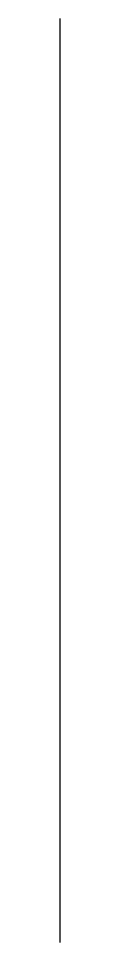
# Model space of a CAD drawing. Header units: millimetres. Extents: x 206 to 206, y -141 to -93.
import ezdxf

# ---------------------------------------------------------------- set-up
doc = ezdxf.new("R2010")
doc.units = ezdxf.units.MM

msp = doc.modelspace()

# ---------------------------------------------------------------- linework, layer by layer
msp.add_line((206, -141), (206, -93))

doc.saveas('drawing.dxf')
